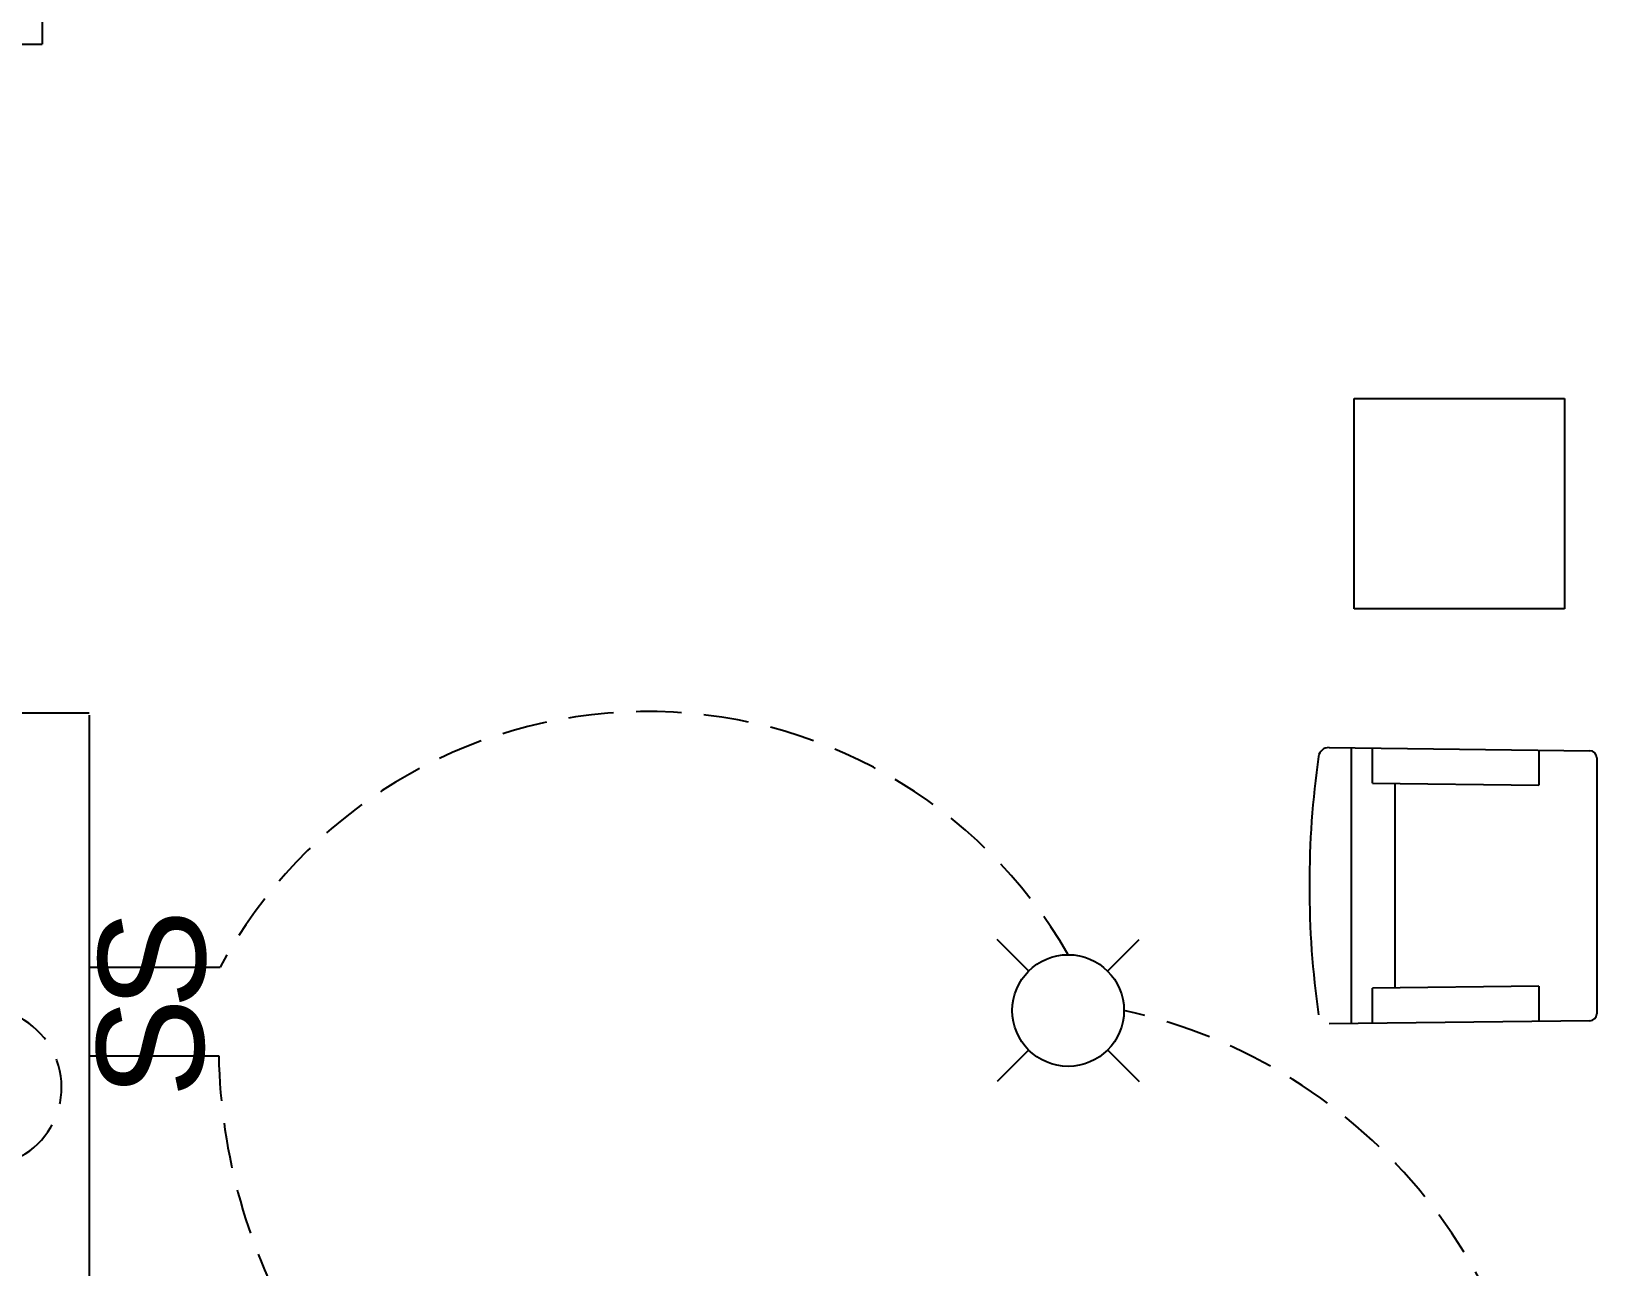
# Model space of a CAD drawing. Header units: feet. Extents: x 15180 to 17114, y 6067 to 8094.
# Drawn here: x 15940.5 to 16160.3, y 6293.5 to 6466.9 of the extents above; entities that cross this region are included whole.
import ezdxf

# ---------------------------------------------------------------- set-up
doc = ezdxf.new("R2010")
doc.units = ezdxf.units.FT
doc.linetypes.add('HIDDEN', pattern=[9.525, 6.35, -3.175])
for name, color, linetype in [('Electrical', 50, 'Continuous'), ('Electrical Hidden', 120, 'HIDDEN'), ('freecads.com', 7, 'Continuous')]:
    doc.layers.add(name, color=color, linetype=linetype)
doc.styles.get("Standard").update_dxf_attribs({"font": 'arial.ttf'})

# ---------------------------------------------------------------- blocks, each defined once
blk = doc.blocks.new('*U134')
at = {"layer": 'Electrical'}
blk.add_line((-2.22, -2.22), (2.22, 2.22), dxfattribs=at)
blk = doc.blocks.new('*U135')
at = {"layer": 'Electrical', "color": 0, "linetype": 'ByBlock', "lineweight": -2, "transparency": 16777216}
for p, rotation in [((12970.18, 6151.56), 90.00000000000001), ((12970.18, 6136.04), 180), ((12985.7, 6136.04), 270)]:
    blk.add_blockref('*U134', p, dxfattribs=dict(at, rotation=rotation))
blk.add_blockref('*U134', (12985.7, 6151.56), dxfattribs=at)

msp = doc.modelspace()

# ---------------------------------------------------------------- linework, layer by layer
for p, q in [((15942.019, 6573.662), (15942.022, 6465.223)), ((15875.507, 6465.073), (15942.022, 6465.074)), ((15942.022, 6465.223), (15942.022, 6465.074)), ((15948.622, 6371.19), (15938.622, 6371.19)), ((15948.622, 6370.879), (15948.622, 6130.084))]:
    msp.add_line(p, q)
at = {"layer": 'Electrical', "color": 6}
for p, q in [((15948.834, 6335.543), (15967.035, 6335.543)), ((15948.622, 6323.097), (15966.823, 6323.097))]:
    msp.add_line(p, q, dxfattribs=at)
at = {"layer": 'Electrical'}
msp.add_circle((16086.062, 6329.434), 7.837, dxfattribs=at)
at = {"layer": 'Electrical Hidden'}
for centre, radius, start, end in [((16027.029, 6303.292), 68.113, 29.92455, 151.73948), ((16077.806, 6256.223), 74.959, 282.39748, 77.60252), ((15933.693, 6318.653), 11.072, 298.70022, 62.13358), ((16047.77, 6324.696), 80.963, 181.13159, 297.5019)]:
    msp.add_arc(centre, radius, start, end, dxfattribs=at)
at = {"layer": 'freecads.com'}
for p, q in [((16126.232, 6415.314), (16155.745, 6415.314)), ((16126.232, 6385.801), (16126.232, 6415.314)), ((16155.745, 6415.314), (16155.745, 6385.801)), ((16155.745, 6385.801), (16126.232, 6385.801)), ((16122.688, 6366.349), (16159.288, 6365.902)), ((16125.828, 6327.596), (16125.828, 6366.31)), ((16128.78, 6361.355), (16128.78, 6366.274)), ((16152.144, 6365.989), (16152.144, 6361.07)), ((16160.26, 6364.919), (16160.26, 6328.987)), ((16128.78, 6361.355), (16152.144, 6361.07)), ((16131.977, 6332.59), (16131.977, 6361.316)), ((16152.144, 6332.836), (16128.78, 6332.551)), ((16128.78, 6327.632), (16128.78, 6332.551)), ((16152.144, 6332.836), (16152.144, 6327.916)), ((16159.288, 6328.004), (16122.688, 6327.557))]:
    msp.add_line(p, q, dxfattribs=at)
for centre, radius, start, end in [((16122.67, 6364.873), 1.476, 89.30131, 171.89935), ((16248.574, 6346.953), 128.648, 171.89935, 188.10065), ((16159.276, 6364.919), 0.984, 0, 89.30131), ((16159.276, 6328.987), 0.984, 270.69869, 0)]:
    msp.add_arc(centre, radius, start, end, dxfattribs=at)

# ---------------------------------------------------------------- block references
at = {"layer": 'Electrical'}
msp.add_blockref('*U135', (3108.124, 185.636), dxfattribs=at)

# ---------------------------------------------------------------- texts
at = {"layer": 'Electrical', "color": 6, "char_height": 15, "attachment_point": 1, "rotation": 90}
for insert in [(15949.93, 6329.657), (15949.719, 6317.211)]:
    msp.add_mtext_dynamic_manual_height_columns('S', width=32.74745, gutter_width=12.5, heights=[0], dxfattribs=dict(at, insert=insert))

doc.saveas('drawing.dxf')
